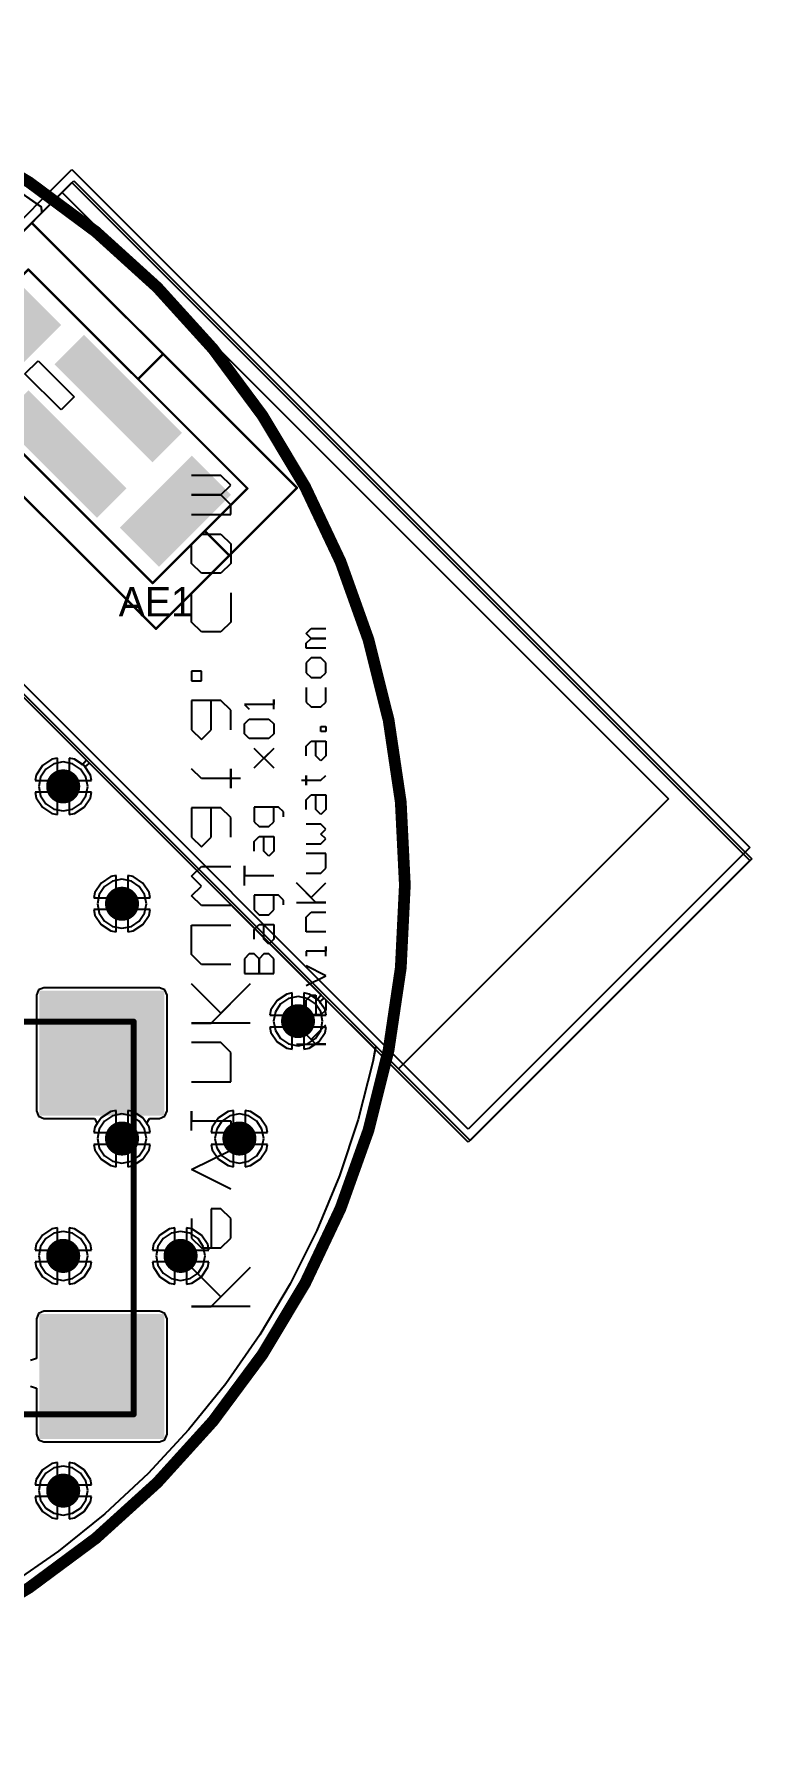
# Model space of a CAD drawing. Header units: millimetres. Extents: x 0.16 to 3.68, y 0.79 to 4.96.
# Drawn here: x 2.025 to 2.637, y 0.791 to 2.241 of the extents above; entities that cross this region are included whole.
import ezdxf

# ---------------------------------------------------------------- set-up
doc = ezdxf.new("R2010")
doc.units = ezdxf.units.MM
doc.header["$MEASUREMENT"] = 0
for name, color, linetype in [('BottomLayer', 5, 'Continuous'), ('BottomOverlay', 54, 'Continuous'), ('BottomPaste', 16, 'Continuous'), ('BottomSolder', 6, 'Continuous'), ('KeepOutLayer', 6, 'Continuous'), ('Mechanical1', 6, 'Continuous'), ('MidLayer1', 16, 'Continuous'), ('MidLayer2', 76, 'Continuous'), ('MultiLayer', 9, 'Continuous'), ('TopLayer', 1, 'Continuous'), ('TopOverlay', 2, 'Continuous'), ('TopPaste', 8, 'Continuous'), ('TopSolder', 216, 'Continuous'), ('ViaHoleLayer', 16, 'Continuous')]:
    doc.layers.add(name, color=color, linetype=linetype)

# ---------------------------------------------------------------- blocks, each defined once
blk = doc.blocks.new('XCVR_2450AT42B100E_1')
at = {"layer": 'Mechanical1', "const_width": 0.00197}
for points in [[(-0.1319, -0.0571), (-0.1319, 0.0571)], [(-0.1319, 0.0571), (0.1319, 0.0571)], [(0.1319, -0.0571), (0.1319, 0.0571)], [(-0.1319, -0.0571), (0.1319, -0.0571)]]:
    blk.add_lwpolyline(points, dxfattribs=at)
at = {"layer": 'Mechanical1', "const_width": 0.000984}
for points in [[(-0.1324, 0.0571, 1), (-0.1314, 0.0571, 1)], [(-0.1324, 0.0571, 1), (-0.1314, 0.0571, 1)], [(0.1314, 0.0571, 1), (0.1324, 0.0571, 1)], [(0.1314, 0.0571, 1), (0.1324, 0.0571, 1)], [(-0.1324, -0.0571, 1), (-0.1314, -0.0571, 1)], [(-0.1324, -0.0571, 1), (-0.1314, -0.0571, 1)], [(0.1314, -0.0571, 1), (0.1324, -0.0571, 1)], [(0.1314, -0.0571, 1), (0.1324, -0.0571, 1)]]:
    blk.add_lwpolyline(points, format="xyb", close=True, dxfattribs=at)
at = {"layer": 'TopLayer'}
for points in [[(-0.0551, 0.0197), (0.0551, 0.0197), (-0.0551, 0.0472), (0.0551, 0.0472)], [(-0.122, -0.0394), (-0.0827, -0.0394), (-0.122, 0.0394), (-0.0827, 0.0394)], [(0.0827, -0.0394), (0.122, -0.0394), (0.0827, 0.0394), (0.122, 0.0394)], [(-0.0551, -0.0472), (0.0551, -0.0472), (-0.0551, -0.0197), (0.0551, -0.0197)]]:
    blk.add_solid(points, dxfattribs=at)
at = {"layer": 'TopOverlay'}
for p, q in [((-0.0711, -0.0079), (-0.0711, 0.0079)), ((-0.0711, 0.0079), (-0.0276, 0.0079)), ((-0.0276, 0.0079), (-0.0276, -0.0079)), ((-0.0276, -0.0079), (-0.0711, -0.0079))]:
    blk.add_line(p, q, dxfattribs=at)
at = {"layer": 'TopPaste'}
for points in [[(-0.0551, 0.0197), (0.0551, 0.0197), (-0.0551, 0.0472), (0.0551, 0.0472)], [(-0.122, -0.0394), (-0.0827, -0.0394), (-0.122, 0.0394), (-0.0827, 0.0394)], [(0.0827, -0.0394), (0.122, -0.0394), (0.0827, 0.0394), (0.122, 0.0394)], [(-0.0551, -0.0472), (0.0551, -0.0472), (-0.0551, -0.0197), (0.0551, -0.0197)]]:
    blk.add_solid(points, dxfattribs=at)
at = {"layer": 'TopSolder'}
for points in [[(-0.0591, 0.0157), (0.0591, 0.0157), (-0.0591, 0.0512), (0.0591, 0.0512)], [(-0.126, -0.0434), (-0.0787, -0.0434), (-0.126, 0.0434), (-0.0787, 0.0434)], [(0.0787, -0.0434), (0.126, -0.0434), (0.0787, 0.0434), (0.126, 0.0434)], [(-0.0591, -0.0512), (0.0591, -0.0512), (-0.0591, -0.0157), (0.0591, -0.0157)]]:
    blk.add_solid(points, dxfattribs=at)
blk = doc.blocks.new('5________CUINC_B_5')
at = {"layer": 'BottomLayer'}
for points in [[(-0.187, 0.0886), (-0.0886, 0.0886), (-0.187, 0.187), (-0.0886, 0.187)], [(0.0886, 0.0886), (0.187, 0.0886), (0.0886, 0.187), (0.187, 0.187)], [(-0.187, -0.187), (-0.0886, -0.187), (-0.187, -0.0886), (-0.0886, -0.0886)], [(0.0886, -0.187), (0.187, -0.187), (0.0886, -0.0886), (0.187, -0.0886)]]:
    blk.add_solid(points, dxfattribs=at)
at = {"layer": 'BottomOverlay', "const_width": 0.005}
for points in [[(0.1696, 0.17), (-0.165, 0.17)], [(-0.165, 0.17), (-0.165, -0.1646)], [(0.17, 0.17), (0.17, -0.1646)], [(0.1696, -0.1646), (-0.165, -0.1646)]]:
    blk.add_lwpolyline(points, dxfattribs=at)
at = {"layer": 'BottomOverlay', "const_width": 0.0025}
for points in [[(-0.1663, 0.17, 1), (-0.1638, 0.17, 1)], [(-0.1663, 0.17, 1), (-0.1638, 0.17, 1)], [(0.1684, 0.17, 1), (0.1709, 0.17, 1)], [(0.1688, 0.17, 1), (0.1713, 0.17, 1)], [(-0.1663, -0.1646, 1), (-0.1638, -0.1646, 1)], [(-0.1663, -0.1646, 1), (-0.1638, -0.1646, 1)], [(0.1684, -0.1646, 1), (0.1709, -0.1646, 1)], [(0.1688, -0.1646, 1), (0.1713, -0.1646, 1)]]:
    blk.add_lwpolyline(points, format="xyb", close=True, dxfattribs=at)
at = {"layer": 'BottomPaste'}
for points in [[(-0.187, 0.0886), (-0.0886, 0.0886), (-0.187, 0.187), (-0.0886, 0.187)], [(0.0886, 0.0886), (0.187, 0.0886), (0.0886, 0.187), (0.187, 0.187)], [(-0.187, -0.187), (-0.0886, -0.187), (-0.187, -0.0886), (-0.0886, -0.0886)], [(0.0886, -0.187), (0.187, -0.187), (0.0886, -0.0886), (0.187, -0.0886)]]:
    blk.add_solid(points, dxfattribs=at)
at = {"layer": 'BottomSolder'}
for points in [[(-0.191, 0.0846), (-0.0846, 0.0846), (-0.191, 0.191), (-0.0846, 0.191)], [(0.0846, 0.0846), (0.191, 0.0846), (0.0846, 0.191), (0.191, 0.191)], [(-0.191, -0.191), (-0.0846, -0.191), (-0.191, -0.0846), (-0.0846, -0.0846)], [(0.0846, -0.191), (0.191, -0.191), (0.0846, -0.0846), (0.191, -0.0846)]]:
    blk.add_solid(points, dxfattribs=at)

msp = doc.modelspace()

# ---------------------------------------------------------------- linework, layer by layer
at = {"layer": 'BottomLayer'}
for p, q in [((1.8174, 1.8746), (2.0574, 2.1146)), ((2.0043, 2.1124), (2.0311, 2.0938)), ((2.0574, 2.1146), (2.635, 1.537)), ((2.0316, 2.0888), (1.932, 1.9892)), ((2.0311, 2.0938), (2.0316, 2.0888)), ((2.395, 1.297), (1.8174, 1.8746)), ((1.8723, 1.8197), (2.0697, 1.6223)), ((2.0269, 1.6096), (2.026, 1.605)), ((2.0323, 1.6177), (2.0269, 1.6096)), ((2.0404, 1.6231), (2.0323, 1.6177)), ((2.045, 1.624), (2.0404, 1.6231)), ((2.045, 1.605), (2.045, 1.624)), ((2.0596, 1.6231), (2.055, 1.624)), ((2.055, 1.624), (2.055, 1.605)), ((2.0649, 1.6195), (2.0596, 1.6231)), ((2.0665, 1.6185), (2.0649, 1.6195)), ((2.0697, 1.6223), (2.0665, 1.6185)), ((2.0685, 1.6165), (2.0723, 1.6197)), ((2.0695, 1.6149), (2.0685, 1.6165)), ((2.0731, 1.6096), (2.0695, 1.6149)), ((2.0723, 1.6197), (2.2697, 1.4223)), ((2.074, 1.605), (2.0731, 1.6096)), ((2.026, 1.605), (2.045, 1.605)), ((2.055, 1.605), (2.074, 1.605)), ((2.045, 1.595), (2.026, 1.595)), ((2.026, 1.595), (2.0269, 1.5904)), ((2.0269, 1.5904), (2.0323, 1.5823)), ((2.0323, 1.5823), (2.0404, 1.5769)), ((2.045, 1.576), (2.045, 1.595)), ((2.074, 1.595), (2.055, 1.595)), ((2.055, 1.595), (2.055, 1.576)), ((2.0596, 1.5769), (2.0677, 1.5823)), ((2.0677, 1.5823), (2.0731, 1.5904)), ((2.0731, 1.5904), (2.074, 1.595)), ((2.0404, 1.5769), (2.045, 1.576)), ((2.055, 1.576), (2.0596, 1.5769)), ((2.635, 1.537), (2.395, 1.297)), ((2.0904, 1.5231), (2.0823, 1.5177)), ((2.095, 1.524), (2.0904, 1.5231)), ((2.095, 1.505), (2.095, 1.524)), ((2.1096, 1.5231), (2.105, 1.524)), ((2.105, 1.524), (2.105, 1.505)), ((2.1177, 1.5177), (2.1096, 1.5231)), ((2.0769, 1.5096), (2.076, 1.505)), ((2.0823, 1.5177), (2.0769, 1.5096)), ((2.1231, 1.5096), (2.1177, 1.5177)), ((2.124, 1.505), (2.1231, 1.5096)), ((2.076, 1.505), (2.095, 1.505)), ((2.095, 1.495), (2.076, 1.495)), ((2.076, 1.495), (2.0769, 1.4904)), ((2.095, 1.476), (2.095, 1.495)), ((2.105, 1.505), (2.124, 1.505)), ((2.124, 1.495), (2.105, 1.495)), ((2.105, 1.495), (2.105, 1.476)), ((2.1231, 1.4904), (2.124, 1.495)), ((2.0769, 1.4904), (2.0823, 1.4823)), ((2.0823, 1.4823), (2.0904, 1.4769)), ((2.1096, 1.4769), (2.1177, 1.4823)), ((2.1177, 1.4823), (2.1231, 1.4904)), ((2.0904, 1.4769), (2.095, 1.476)), ((2.105, 1.476), (2.1096, 1.4769)), ((2.029, 1.4266), (2.0271, 1.422)), ((2.0271, 1.422), (2.0271, 1.3236)), ((2.0336, 1.4285), (2.029, 1.4266)), ((2.132, 1.4285), (2.0336, 1.4285)), ((2.1366, 1.4266), (2.132, 1.4285)), ((2.1385, 1.422), (2.1366, 1.4266)), ((2.1385, 1.3236), (2.1385, 1.422)), ((2.2404, 1.4231), (2.2323, 1.4177)), ((2.245, 1.424), (2.2404, 1.4231)), ((2.245, 1.405), (2.245, 1.424)), ((2.2596, 1.4231), (2.255, 1.424)), ((2.255, 1.424), (2.255, 1.405)), ((2.2649, 1.4195), (2.2596, 1.4231)), ((2.2697, 1.4223), (2.2665, 1.4185)), ((2.2269, 1.4096), (2.226, 1.405)), ((2.2323, 1.4177), (2.2269, 1.4096)), ((2.2665, 1.4185), (2.2649, 1.4195)), ((2.2685, 1.4165), (2.2723, 1.4197)), ((2.2695, 1.4149), (2.2685, 1.4165)), ((2.2731, 1.4096), (2.2695, 1.4149)), ((2.2723, 1.4197), (2.3157, 1.3763)), ((2.274, 1.405), (2.2731, 1.4096)), ((2.226, 1.405), (2.245, 1.405)), ((2.245, 1.395), (2.226, 1.395)), ((2.226, 1.395), (2.2269, 1.3904)), ((2.245, 1.376), (2.245, 1.395)), ((2.255, 1.405), (2.274, 1.405)), ((2.274, 1.395), (2.255, 1.395)), ((2.255, 1.395), (2.255, 1.376)), ((2.2731, 1.3904), (2.274, 1.395)), ((2.2269, 1.3904), (2.2323, 1.3823)), ((2.2323, 1.3823), (2.2404, 1.3769)), ((2.2596, 1.3769), (2.2677, 1.3823)), ((2.2677, 1.3823), (2.2731, 1.3904)), ((2.2404, 1.3769), (2.245, 1.376)), ((2.255, 1.376), (2.2596, 1.3769)), ((2.3137, 1.3653), (2.3012, 1.3163)), ((2.3157, 1.3763), (2.3137, 1.3653)), ((2.0271, 1.3236), (2.029, 1.319)), ((2.1366, 1.319), (2.1385, 1.3236)), ((2.1904, 1.3231), (2.1823, 1.3177)), ((2.195, 1.324), (2.1904, 1.3231)), ((2.195, 1.305), (2.195, 1.324)), ((2.2096, 1.3231), (2.205, 1.324)), ((2.205, 1.324), (2.205, 1.305)), ((2.2177, 1.3177), (2.2096, 1.3231)), ((2.029, 1.319), (2.0336, 1.3171)), ((2.0336, 1.3171), (2.0766, 1.3171)), ((2.0769, 1.3096), (2.076, 1.305)), ((2.0766, 1.3171), (2.079, 1.3127)), ((2.079, 1.3127), (2.0769, 1.3096)), ((2.121, 1.3127), (2.1234, 1.3171)), ((2.1231, 1.3096), (2.121, 1.3127)), ((2.124, 1.305), (2.1231, 1.3096)), ((2.1234, 1.3171), (2.132, 1.3171)), ((2.132, 1.3171), (2.1366, 1.319)), ((2.1769, 1.3096), (2.176, 1.305)), ((2.1823, 1.3177), (2.1769, 1.3096)), ((2.2231, 1.3096), (2.2177, 1.3177)), ((2.224, 1.305), (2.2231, 1.3096)), ((2.3012, 1.3163), (2.2853, 1.2682)), ((2.076, 1.305), (2.124, 1.305)), ((2.095, 1.295), (2.076, 1.295)), ((2.076, 1.295), (2.0769, 1.2904)), ((2.095, 1.276), (2.095, 1.295)), ((2.124, 1.295), (2.105, 1.295)), ((2.105, 1.295), (2.105, 1.276)), ((2.1231, 1.2904), (2.124, 1.295)), ((2.176, 1.305), (2.195, 1.305)), ((2.195, 1.295), (2.176, 1.295)), ((2.176, 1.295), (2.1769, 1.2904)), ((2.195, 1.276), (2.195, 1.295)), ((2.205, 1.305), (2.224, 1.305)), ((2.224, 1.295), (2.205, 1.295)), ((2.205, 1.295), (2.205, 1.276)), ((2.2231, 1.2904), (2.224, 1.295)), ((2.0769, 1.2904), (2.0823, 1.2823)), ((2.0823, 1.2823), (2.0904, 1.2769)), ((2.0904, 1.2769), (2.095, 1.276)), ((2.105, 1.276), (2.1096, 1.2769)), ((2.1096, 1.2769), (2.1177, 1.2823)), ((2.1177, 1.2823), (2.1231, 1.2904)), ((2.1769, 1.2904), (2.1823, 1.2823)), ((2.1823, 1.2823), (2.1904, 1.2769)), ((2.1904, 1.2769), (2.195, 1.276)), ((2.205, 1.276), (2.2096, 1.2769)), ((2.2096, 1.2769), (2.2177, 1.2823)), ((2.2177, 1.2823), (2.2231, 1.2904)), ((2.2853, 1.2682), (2.2659, 1.2215)), ((2.0404, 1.2231), (2.0323, 1.2177)), ((2.045, 1.224), (2.0404, 1.2231)), ((2.045, 1.205), (2.045, 1.224)), ((2.0596, 1.2231), (2.055, 1.224)), ((2.055, 1.224), (2.055, 1.205)), ((2.0677, 1.2177), (2.0596, 1.2231)), ((2.1404, 1.2231), (2.1323, 1.2177)), ((2.145, 1.224), (2.1404, 1.2231)), ((2.145, 1.205), (2.145, 1.224)), ((2.1596, 1.2231), (2.155, 1.224)), ((2.155, 1.224), (2.155, 1.205)), ((2.1677, 1.2177), (2.1596, 1.2231)), ((2.2659, 1.2215), (2.2432, 1.1762)), ((2.0269, 1.2096), (2.026, 1.205)), ((2.026, 1.205), (2.045, 1.205)), ((2.0323, 1.2177), (2.0269, 1.2096)), ((2.055, 1.205), (2.074, 1.205)), ((2.0731, 1.2096), (2.0677, 1.2177)), ((2.074, 1.205), (2.0731, 1.2096)), ((2.1269, 1.2096), (2.126, 1.205)), ((2.126, 1.205), (2.145, 1.205)), ((2.1323, 1.2177), (2.1269, 1.2096)), ((2.155, 1.205), (2.174, 1.205)), ((2.1731, 1.2096), (2.1677, 1.2177)), ((2.174, 1.205), (2.1731, 1.2096)), ((2.045, 1.195), (2.026, 1.195)), ((2.026, 1.195), (2.0269, 1.1904)), ((2.0269, 1.1904), (2.0323, 1.1823)), ((2.045, 1.176), (2.045, 1.195)), ((2.074, 1.195), (2.055, 1.195)), ((2.055, 1.195), (2.055, 1.176)), ((2.0677, 1.1823), (2.0731, 1.1904)), ((2.0731, 1.1904), (2.074, 1.195)), ((2.145, 1.195), (2.126, 1.195)), ((2.126, 1.195), (2.1269, 1.1904)), ((2.1269, 1.1904), (2.1323, 1.1823)), ((2.145, 1.176), (2.145, 1.195)), ((2.174, 1.195), (2.155, 1.195)), ((2.155, 1.195), (2.155, 1.176)), ((2.1677, 1.1823), (2.1731, 1.1904)), ((2.1731, 1.1904), (2.174, 1.195)), ((2.0323, 1.1823), (2.0404, 1.1769)), ((2.0404, 1.1769), (2.045, 1.176)), ((2.055, 1.176), (2.0596, 1.1769)), ((2.0596, 1.1769), (2.0677, 1.1823)), ((2.1323, 1.1823), (2.1404, 1.1769)), ((2.1404, 1.1769), (2.145, 1.176)), ((2.155, 1.176), (2.1596, 1.1769)), ((2.1596, 1.1769), (2.1677, 1.1823)), ((2.2432, 1.1762), (2.2174, 1.1327)), ((2.029, 1.151), (2.0271, 1.1464)), ((2.0271, 1.1464), (2.0271, 1.1126)), ((2.0336, 1.1529), (2.029, 1.151)), ((2.132, 1.1529), (2.0336, 1.1529)), ((2.1366, 1.151), (2.132, 1.1529)), ((2.1385, 1.1464), (2.1366, 1.151)), ((2.1385, 1.048), (2.1385, 1.1464)), ((2.2174, 1.1327), (2.1885, 1.0911)), ((2.0271, 1.1126), (2.0221, 1.111)), ((2.0221, 1.089), (2.0271, 1.0874)), ((2.1885, 1.0911), (2.1568, 1.0517)), ((2.0271, 1.0874), (2.0271, 1.048)), ((2.0271, 1.048), (2.029, 1.0434)), ((2.1568, 1.0517), (2.1223, 1.0147)), ((2.1366, 1.0434), (2.1385, 1.048)), ((2.029, 1.0434), (2.0336, 1.0415)), ((2.0336, 1.0415), (2.132, 1.0415)), ((2.132, 1.0415), (2.1366, 1.0434)), ((2.0323, 1.0177), (2.0269, 1.0096)), ((2.0404, 1.0231), (2.0323, 1.0177)), ((2.045, 1.024), (2.0404, 1.0231)), ((2.045, 1.005), (2.045, 1.024)), ((2.0596, 1.0231), (2.055, 1.024)), ((2.055, 1.024), (2.055, 1.005)), ((2.0677, 1.0177), (2.0596, 1.0231)), ((2.0731, 1.0096), (2.0677, 1.0177)), ((2.0269, 1.0096), (2.026, 1.005)), ((2.026, 1.005), (2.045, 1.005)), ((2.055, 1.005), (2.074, 1.005)), ((2.074, 1.005), (2.0731, 1.0096)), ((2.1223, 1.0147), (2.0853, 0.9802)), ((2.045, 0.995), (2.026, 0.995)), ((2.026, 0.995), (2.0269, 0.9904)), ((2.0269, 0.9904), (2.0323, 0.9823)), ((2.045, 0.976), (2.045, 0.995)), ((2.074, 0.995), (2.055, 0.995)), ((2.055, 0.995), (2.055, 0.976)), ((2.0677, 0.9823), (2.0731, 0.9904)), ((2.0731, 0.9904), (2.074, 0.995)), ((2.0323, 0.9823), (2.0404, 0.9769)), ((2.0404, 0.9769), (2.045, 0.976)), ((2.0853, 0.9802), (2.0459, 0.9485)), ((2.055, 0.976), (2.0596, 0.9769)), ((2.0596, 0.9769), (2.0677, 0.9823)), ((2.0459, 0.9485), (2.0043, 0.9196))]:
    msp.add_line(p, q, dxfattribs=at)
at = {"layer": 'BottomLayer', "const_width": 0.0145}
for points in [[(2.0427, 1.6, 1), (2.0572, 1.6, 1)], [(2.0928, 1.5, 1), (2.1073, 1.5, 1)], [(2.2428, 1.4, 1), (2.2572, 1.4, 1)], [(2.0928, 1.3, 1), (2.1073, 1.3, 1)], [(2.1928, 1.3, 1), (2.2073, 1.3, 1)], [(2.0427, 1.2, 1), (2.0572, 1.2, 1)], [(2.1427, 1.2, 1), (2.1572, 1.2, 1)], [(2.0427, 1, 1), (2.0572, 1, 1)]]:
    msp.add_lwpolyline(points, format="xyb", close=True, dxfattribs=at)
at = {"layer": 'BottomOverlay'}
for p, q in [((2.1843, 1.8649), (2.1593, 1.8649)), ((2.1927, 1.8566), (2.1843, 1.8649)), ((2.1843, 1.8483), (2.1927, 1.8566)), ((2.1843, 1.8483), (2.1593, 1.8483)), ((2.1593, 1.8483), (2.1843, 1.8483)), ((2.1927, 1.8399), (2.1843, 1.8483)), ((2.1593, 1.8316), (2.1927, 1.8316)), ((2.1927, 1.8316), (2.1927, 1.8399)), ((2.1593, 1.8066), (2.1677, 1.8149)), ((2.1677, 1.8149), (2.1843, 1.8149)), ((2.1843, 1.8149), (2.1927, 1.8066)), ((2.1593, 1.79), (2.1593, 1.8066)), ((2.1927, 1.8066), (2.1927, 1.79)), ((2.1677, 1.7816), (2.1593, 1.79)), ((2.1927, 1.79), (2.1843, 1.7816)), ((2.1843, 1.7816), (2.1677, 1.7816)), ((2.1593, 1.74), (2.1593, 1.765)), ((2.1927, 1.765), (2.1927, 1.74)), ((2.1677, 1.7316), (2.1593, 1.74)), ((2.1843, 1.7316), (2.1677, 1.7316)), ((2.1927, 1.74), (2.1843, 1.7316)), ((2.1677, 1.6983), (2.1593, 1.6983)), ((2.1593, 1.6983), (2.1593, 1.69)), ((2.1677, 1.69), (2.1677, 1.6983)), ((2.1593, 1.69), (2.1677, 1.69)), ((2.1843, 1.6733), (2.1593, 1.6733)), ((2.1593, 1.6733), (2.1593, 1.6483)), ((2.176, 1.6483), (2.176, 1.6733)), ((2.1927, 1.665), (2.1843, 1.6733)), ((2.1927, 1.6483), (2.1927, 1.665)), ((2.1593, 1.6483), (2.1677, 1.64)), ((2.1677, 1.64), (2.176, 1.6483)), ((2.1677, 1.6067), (2.1593, 1.615)), ((2.1927, 1.5984), (2.1927, 1.615)), ((2.1927, 1.615), (2.1927, 1.6067)), ((2.1927, 1.6067), (2.1677, 1.6067)), ((2.201, 1.6067), (2.1927, 1.6067)), ((2.1927, 1.6067), (2.1927, 1.5984)), ((2.1843, 1.5817), (2.1593, 1.5817)), ((2.1593, 1.5817), (2.1593, 1.5567)), ((2.176, 1.5567), (2.176, 1.5817)), ((2.1927, 1.5734), (2.1843, 1.5817)), ((2.1927, 1.5567), (2.1927, 1.5734)), ((2.1593, 1.5567), (2.1677, 1.5484)), ((2.1677, 1.5484), (2.176, 1.5567)), ((2.1593, 1.5234), (2.1677, 1.5317)), ((2.1677, 1.515), (2.1593, 1.5234)), ((2.1677, 1.5317), (2.1927, 1.5317)), ((2.1593, 1.5067), (2.1677, 1.515)), ((2.1677, 1.4984), (2.1593, 1.5067)), ((2.1927, 1.4984), (2.1677, 1.4984)), ((2.1593, 1.4567), (2.1593, 1.4817)), ((2.1593, 1.4817), (2.1927, 1.4817)), ((2.1677, 1.4484), (2.1593, 1.4567)), ((2.1927, 1.4484), (2.1677, 1.4484)), ((2.1843, 1.4067), (2.1593, 1.4317)), ((2.176, 1.3984), (2.2093, 1.4317)), ((2.2093, 1.4317), (2.1843, 1.4067)), ((2.2093, 1.3984), (2.1593, 1.3984)), ((2.1593, 1.3984), (2.176, 1.3984)), ((2.1843, 1.3818), (2.1593, 1.3818)), ((2.1927, 1.3734), (2.1843, 1.3818)), ((2.1927, 1.3484), (2.1927, 1.3734)), ((2.1593, 1.3484), (2.1927, 1.3484)), ((2.1593, 1.3068), (2.1593, 1.3234)), ((2.1593, 1.3234), (2.1593, 1.3151)), ((2.1593, 1.3151), (2.1927, 1.3151)), ((2.1927, 1.3151), (2.1927, 1.3068)), ((2.1593, 1.2735), (2.1927, 1.2901)), ((2.1927, 1.2568), (2.1593, 1.2735)), ((2.1843, 1.2401), (2.176, 1.2401)), ((2.176, 1.2401), (2.176, 1.2068)), ((2.1927, 1.2318), (2.1843, 1.2401)), ((2.1593, 1.2318), (2.1593, 1.2151)), ((2.1927, 1.2151), (2.1927, 1.2318)), ((2.1593, 1.2151), (2.1677, 1.2068)), ((2.1677, 1.2068), (2.1843, 1.2068)), ((2.1843, 1.2068), (2.1927, 1.2151)), ((2.1843, 1.1652), (2.1593, 1.1901)), ((2.176, 1.1568), (2.2093, 1.1901)), ((2.2093, 1.1901), (2.1843, 1.1652)), ((2.2093, 1.1568), (2.1593, 1.1568)), ((2.1593, 1.1568), (2.176, 1.1568))]:
    msp.add_line(p, q, dxfattribs=at)
at = {"layer": 'KeepOutLayer'}
for points, const_width in [([(2.341, 1.516, 1), (0.901, 1.516, 1)], 0.01), ([(2.3385, 1.516, 1), (2.3435, 1.516, 1)], 0.005)]:
    msp.add_lwpolyline(points, format="xyb", close=True, dxfattribs=dict(at, const_width=const_width))
at = {"layer": 'Mechanical1', "const_width": 0.002}
for points in [[(2.0232, 2.0801), (2.135, 1.9684)], [(2.1142, 1.9476), (2.135, 1.9684)], [(2.135, 1.9684), (2.2491, 1.8543)], [(2.0014, 1.8617), (2.129, 1.7342)], [(2.1915, 1.7967), (2.2491, 1.8543)], [(2.1706, 1.8177), (2.1915, 1.7967)], [(2.129, 1.7342), (2.1915, 1.7967)]]:
    msp.add_lwpolyline(points, dxfattribs=at)
at = {"layer": 'Mechanical1', "const_width": 0.001}
for points in [[(2.1345, 1.9684, 1), (2.1355, 1.9684, 1)], [(2.1345, 1.9684, 1), (2.1355, 1.9684, 1)], [(2.1345, 1.9684, 1), (2.1355, 1.9684, 1)], [(2.1137, 1.9476, 1), (2.1147, 1.9476, 1)], [(2.2486, 1.8543, 1), (2.2496, 1.8543, 1)], [(2.2486, 1.8543, 1), (2.2496, 1.8543, 1)], [(2.1701, 1.8177, 1), (2.1711, 1.8177, 1)], [(2.191, 1.7967, 1), (2.192, 1.7967, 1)], [(2.191, 1.7967, 1), (2.192, 1.7967, 1)], [(2.191, 1.7967, 1), (2.192, 1.7967, 1)], [(2.1285, 1.7342, 1), (2.1295, 1.7342, 1)], [(2.1285, 1.7342, 1), (2.1295, 1.7342, 1)]]:
    msp.add_lwpolyline(points, format="xyb", close=True, dxfattribs=at)
at = {"layer": 'MidLayer1'}
for p, q in [((1.8191, 1.8759), (2.0491, 2.1059)), ((2.0043, 2.1124), (2.0313, 2.0936)), ((2.0491, 2.1059), (2.5657, 1.5893)), ((2.0318, 2.0886), (1.9321, 1.9889)), ((2.0313, 2.0936), (2.0318, 2.0886)), ((2.3357, 1.3593), (1.8191, 1.8759)), ((1.8191, 1.8759), (2.3162, 1.3788)), ((2.0269, 1.6096), (2.026, 1.605)), ((2.0323, 1.6177), (2.0269, 1.6096)), ((2.0404, 1.6231), (2.0323, 1.6177)), ((2.045, 1.624), (2.0404, 1.6231)), ((2.045, 1.605), (2.045, 1.624)), ((2.0596, 1.6231), (2.055, 1.624)), ((2.055, 1.624), (2.055, 1.605)), ((2.0677, 1.6177), (2.0596, 1.6231)), ((2.0731, 1.6096), (2.0677, 1.6177)), ((2.074, 1.605), (2.0731, 1.6096)), ((2.026, 1.605), (2.045, 1.605)), ((2.055, 1.605), (2.074, 1.605)), ((2.045, 1.595), (2.026, 1.595)), ((2.026, 1.595), (2.0269, 1.5904)), ((2.0269, 1.5904), (2.0323, 1.5823)), ((2.0323, 1.5823), (2.0404, 1.5769)), ((2.045, 1.576), (2.045, 1.595)), ((2.074, 1.595), (2.055, 1.595)), ((2.055, 1.595), (2.055, 1.576)), ((2.0596, 1.5769), (2.0677, 1.5823)), ((2.0677, 1.5823), (2.0731, 1.5904)), ((2.0731, 1.5904), (2.074, 1.595)), ((2.5657, 1.5893), (2.3357, 1.3593)), ((2.0404, 1.5769), (2.045, 1.576)), ((2.055, 1.576), (2.0596, 1.5769)), ((2.0904, 1.5231), (2.0823, 1.5177)), ((2.095, 1.524), (2.0904, 1.5231)), ((2.095, 1.505), (2.095, 1.524)), ((2.1096, 1.5231), (2.105, 1.524)), ((2.105, 1.524), (2.105, 1.505)), ((2.1177, 1.5177), (2.1096, 1.5231)), ((2.0769, 1.5096), (2.076, 1.505)), ((2.0823, 1.5177), (2.0769, 1.5096)), ((2.1231, 1.5096), (2.1177, 1.5177)), ((2.124, 1.505), (2.1231, 1.5096)), ((2.076, 1.505), (2.095, 1.505)), ((2.095, 1.495), (2.076, 1.495)), ((2.076, 1.495), (2.0769, 1.4904)), ((2.095, 1.476), (2.095, 1.495)), ((2.105, 1.505), (2.124, 1.505)), ((2.124, 1.495), (2.105, 1.495)), ((2.105, 1.495), (2.105, 1.476)), ((2.1231, 1.4904), (2.124, 1.495)), ((2.0769, 1.4904), (2.0823, 1.4823)), ((2.0823, 1.4823), (2.0904, 1.4769)), ((2.1096, 1.4769), (2.1177, 1.4823)), ((2.1177, 1.4823), (2.1231, 1.4904)), ((2.0904, 1.4769), (2.095, 1.476)), ((2.105, 1.476), (2.1096, 1.4769)), ((2.2404, 1.4231), (2.2323, 1.4177)), ((2.245, 1.424), (2.2404, 1.4231)), ((2.245, 1.405), (2.245, 1.424)), ((2.2596, 1.4231), (2.255, 1.424)), ((2.255, 1.424), (2.255, 1.405)), ((2.2677, 1.4177), (2.2596, 1.4231)), ((2.2269, 1.4096), (2.226, 1.405)), ((2.2323, 1.4177), (2.2269, 1.4096)), ((2.2731, 1.4096), (2.2677, 1.4177)), ((2.274, 1.405), (2.2731, 1.4096)), ((2.226, 1.405), (2.245, 1.405)), ((2.245, 1.395), (2.226, 1.395)), ((2.226, 1.395), (2.2269, 1.3904)), ((2.245, 1.376), (2.245, 1.395)), ((2.255, 1.405), (2.274, 1.405)), ((2.274, 1.395), (2.255, 1.395)), ((2.255, 1.395), (2.255, 1.376)), ((2.2731, 1.3904), (2.274, 1.395)), ((2.2269, 1.3904), (2.2323, 1.3823)), ((2.2323, 1.3823), (2.2404, 1.3769)), ((2.2596, 1.3769), (2.2677, 1.3823)), ((2.2677, 1.3823), (2.2731, 1.3904)), ((2.3162, 1.3788), (2.3137, 1.3653)), ((2.2404, 1.3769), (2.245, 1.376)), ((2.255, 1.376), (2.2596, 1.3769)), ((2.3137, 1.3653), (2.3012, 1.3163)), ((2.0904, 1.3231), (2.0823, 1.3177)), ((2.095, 1.324), (2.0904, 1.3231)), ((2.095, 1.305), (2.095, 1.324)), ((2.1096, 1.3231), (2.105, 1.324)), ((2.105, 1.324), (2.105, 1.305)), ((2.1177, 1.3177), (2.1096, 1.3231)), ((2.1904, 1.3231), (2.1823, 1.3177)), ((2.195, 1.324), (2.1904, 1.3231)), ((2.195, 1.305), (2.195, 1.324)), ((2.2096, 1.3231), (2.205, 1.324)), ((2.205, 1.324), (2.205, 1.305)), ((2.2177, 1.3177), (2.2096, 1.3231)), ((2.0769, 1.3096), (2.076, 1.305)), ((2.0823, 1.3177), (2.0769, 1.3096)), ((2.1231, 1.3096), (2.1177, 1.3177)), ((2.124, 1.305), (2.1231, 1.3096)), ((2.1769, 1.3096), (2.176, 1.305)), ((2.1823, 1.3177), (2.1769, 1.3096)), ((2.2231, 1.3096), (2.2177, 1.3177)), ((2.224, 1.305), (2.2231, 1.3096)), ((2.3012, 1.3163), (2.2853, 1.2682)), ((2.076, 1.305), (2.095, 1.305)), ((2.095, 1.295), (2.076, 1.295)), ((2.076, 1.295), (2.0769, 1.2904)), ((2.095, 1.276), (2.095, 1.295)), ((2.105, 1.305), (2.124, 1.305)), ((2.124, 1.295), (2.105, 1.295)), ((2.105, 1.295), (2.105, 1.276)), ((2.1231, 1.2904), (2.124, 1.295)), ((2.176, 1.305), (2.195, 1.305)), ((2.195, 1.295), (2.176, 1.295)), ((2.176, 1.295), (2.1769, 1.2904)), ((2.195, 1.276), (2.195, 1.295)), ((2.205, 1.305), (2.224, 1.305)), ((2.224, 1.295), (2.205, 1.295)), ((2.205, 1.295), (2.205, 1.276)), ((2.2231, 1.2904), (2.224, 1.295)), ((2.0769, 1.2904), (2.0823, 1.2823)), ((2.0823, 1.2823), (2.0904, 1.2769)), ((2.0904, 1.2769), (2.095, 1.276)), ((2.105, 1.276), (2.1096, 1.2769)), ((2.1096, 1.2769), (2.1177, 1.2823)), ((2.1177, 1.2823), (2.1231, 1.2904)), ((2.1769, 1.2904), (2.1823, 1.2823)), ((2.1823, 1.2823), (2.1904, 1.2769)), ((2.1904, 1.2769), (2.195, 1.276)), ((2.205, 1.276), (2.2096, 1.2769)), ((2.2096, 1.2769), (2.2177, 1.2823)), ((2.2177, 1.2823), (2.2231, 1.2904)), ((2.2853, 1.2682), (2.2659, 1.2215)), ((2.0404, 1.2231), (2.0323, 1.2177)), ((2.045, 1.224), (2.0404, 1.2231)), ((2.045, 1.205), (2.045, 1.224)), ((2.0596, 1.2231), (2.055, 1.224)), ((2.055, 1.224), (2.055, 1.205)), ((2.0677, 1.2177), (2.0596, 1.2231)), ((2.1404, 1.2231), (2.1323, 1.2177)), ((2.145, 1.224), (2.1404, 1.2231)), ((2.145, 1.205), (2.145, 1.224)), ((2.1596, 1.2231), (2.155, 1.224)), ((2.155, 1.224), (2.155, 1.205)), ((2.1677, 1.2177), (2.1596, 1.2231)), ((2.2659, 1.2215), (2.2432, 1.1762)), ((2.0269, 1.2096), (2.026, 1.205)), ((2.026, 1.205), (2.045, 1.205)), ((2.0323, 1.2177), (2.0269, 1.2096)), ((2.055, 1.205), (2.074, 1.205)), ((2.0731, 1.2096), (2.0677, 1.2177)), ((2.074, 1.205), (2.0731, 1.2096)), ((2.1269, 1.2096), (2.126, 1.205)), ((2.126, 1.205), (2.145, 1.205)), ((2.1323, 1.2177), (2.1269, 1.2096)), ((2.155, 1.205), (2.174, 1.205)), ((2.1731, 1.2096), (2.1677, 1.2177)), ((2.174, 1.205), (2.1731, 1.2096)), ((2.045, 1.195), (2.026, 1.195)), ((2.026, 1.195), (2.0269, 1.1904)), ((2.0269, 1.1904), (2.0323, 1.1823)), ((2.045, 1.176), (2.045, 1.195)), ((2.074, 1.195), (2.055, 1.195)), ((2.055, 1.195), (2.055, 1.176)), ((2.0677, 1.1823), (2.0731, 1.1904)), ((2.0731, 1.1904), (2.074, 1.195)), ((2.145, 1.195), (2.126, 1.195)), ((2.126, 1.195), (2.1269, 1.1904)), ((2.1269, 1.1904), (2.1323, 1.1823)), ((2.145, 1.176), (2.145, 1.195)), ((2.174, 1.195), (2.155, 1.195)), ((2.155, 1.195), (2.155, 1.176)), ((2.1677, 1.1823), (2.1731, 1.1904)), ((2.1731, 1.1904), (2.174, 1.195)), ((2.0323, 1.1823), (2.0404, 1.1769)), ((2.0404, 1.1769), (2.045, 1.176)), ((2.055, 1.176), (2.0596, 1.1769)), ((2.0596, 1.1769), (2.0677, 1.1823)), ((2.1323, 1.1823), (2.1404, 1.1769)), ((2.1404, 1.1769), (2.145, 1.176)), ((2.155, 1.176), (2.1596, 1.1769)), ((2.1596, 1.1769), (2.1677, 1.1823)), ((2.2432, 1.1762), (2.2174, 1.1327)), ((2.2174, 1.1327), (2.1885, 1.0911)), ((2.1885, 1.0911), (2.1568, 1.0517)), ((2.1568, 1.0517), (2.1223, 1.0147)), ((2.0323, 1.0177), (2.0269, 1.0096)), ((2.0404, 1.0231), (2.0323, 1.0177)), ((2.045, 1.024), (2.0404, 1.0231)), ((2.045, 1.005), (2.045, 1.024)), ((2.0596, 1.0231), (2.055, 1.024)), ((2.055, 1.024), (2.055, 1.005)), ((2.0677, 1.0177), (2.0596, 1.0231)), ((2.0731, 1.0096), (2.0677, 1.0177)), ((2.0269, 1.0096), (2.026, 1.005)), ((2.026, 1.005), (2.045, 1.005)), ((2.055, 1.005), (2.074, 1.005)), ((2.074, 1.005), (2.0731, 1.0096)), ((2.1223, 1.0147), (2.0853, 0.9802)), ((2.045, 0.995), (2.026, 0.995)), ((2.026, 0.995), (2.0269, 0.9904)), ((2.0269, 0.9904), (2.0323, 0.9823)), ((2.045, 0.976), (2.045, 0.995)), ((2.074, 0.995), (2.055, 0.995)), ((2.055, 0.995), (2.055, 0.976)), ((2.0677, 0.9823), (2.0731, 0.9904)), ((2.0731, 0.9904), (2.074, 0.995)), ((2.0323, 0.9823), (2.0404, 0.9769)), ((2.0404, 0.9769), (2.045, 0.976)), ((2.0853, 0.9802), (2.0459, 0.9485)), ((2.055, 0.976), (2.0596, 0.9769)), ((2.0596, 0.9769), (2.0677, 0.9823)), ((2.0459, 0.9485), (2.0043, 0.9196))]:
    msp.add_line(p, q, dxfattribs=at)
at = {"layer": 'MidLayer1', "const_width": 0.0145}
for points in [[(2.0427, 1.6, 1), (2.0572, 1.6, 1)], [(2.0928, 1.5, 1), (2.1073, 1.5, 1)], [(2.2428, 1.4, 1), (2.2572, 1.4, 1)], [(2.0928, 1.3, 1), (2.1073, 1.3, 1)], [(2.1928, 1.3, 1), (2.2073, 1.3, 1)], [(2.0427, 1.2, 1), (2.0572, 1.2, 1)], [(2.1427, 1.2, 1), (2.1572, 1.2, 1)], [(2.0427, 1, 1), (2.0572, 1, 1)]]:
    msp.add_lwpolyline(points, format="xyb", close=True, dxfattribs=at)
at = {"layer": 'MidLayer2'}
for p, q in [((1.8191, 1.8759), (2.0591, 2.1159)), ((2.0043, 2.1124), (2.0313, 2.0936)), ((2.0591, 2.1159), (2.6367, 1.5383)), ((2.0318, 2.0886), (1.9321, 1.9889)), ((2.0313, 2.0936), (2.0318, 2.0886)), ((2.3967, 1.2983), (1.8191, 1.8759)), ((1.8191, 1.8759), (2.3162, 1.3788)), ((2.0352, 1.6148), (2.0307, 1.608)), ((2.042, 1.6193), (2.0352, 1.6148)), ((2.05, 1.6209), (2.042, 1.6193)), ((2.058, 1.6193), (2.05, 1.6209)), ((2.0648, 1.6148), (2.058, 1.6193)), ((2.0693, 1.608), (2.0648, 1.6148)), ((2.0307, 1.608), (2.0291, 1.6)), ((2.0291, 1.6), (2.0307, 1.592)), ((2.0709, 1.6), (2.0693, 1.608)), ((2.0693, 1.592), (2.0709, 1.6)), ((2.0307, 1.592), (2.0352, 1.5852)), ((2.0352, 1.5852), (2.042, 1.5807)), ((2.042, 1.5807), (2.05, 1.5791)), ((2.05, 1.5791), (2.058, 1.5807)), ((2.058, 1.5807), (2.0648, 1.5852)), ((2.0648, 1.5852), (2.0693, 1.592)), ((2.6367, 1.5383), (2.3967, 1.2983)), ((2.0852, 1.5148), (2.0807, 1.508)), ((2.092, 1.5193), (2.0852, 1.5148)), ((2.1, 1.5209), (2.092, 1.5193)), ((2.108, 1.5193), (2.1, 1.5209)), ((2.1148, 1.5148), (2.108, 1.5193)), ((2.1193, 1.508), (2.1148, 1.5148)), ((2.0807, 1.508), (2.0791, 1.5)), ((2.0791, 1.5), (2.0807, 1.492)), ((2.1209, 1.5), (2.1193, 1.508)), ((2.1193, 1.492), (2.1209, 1.5)), ((2.0807, 1.492), (2.0852, 1.4852)), ((2.0852, 1.4852), (2.092, 1.4807)), ((2.092, 1.4807), (2.1, 1.4791)), ((2.1, 1.4791), (2.108, 1.4807)), ((2.108, 1.4807), (2.1148, 1.4852)), ((2.1148, 1.4852), (2.1193, 1.492)), ((2.2307, 1.408), (2.2291, 1.4)), ((2.2352, 1.4148), (2.2307, 1.408)), ((2.242, 1.4193), (2.2352, 1.4148)), ((2.25, 1.4209), (2.242, 1.4193)), ((2.258, 1.4193), (2.25, 1.4209)), ((2.2648, 1.4148), (2.258, 1.4193)), ((2.2693, 1.408), (2.2648, 1.4148)), ((2.2709, 1.4), (2.2693, 1.408)), ((2.2291, 1.4), (2.2307, 1.392)), ((2.2307, 1.392), (2.2352, 1.3852)), ((2.2648, 1.3852), (2.2693, 1.392)), ((2.2693, 1.392), (2.2709, 1.4)), ((2.2352, 1.3852), (2.242, 1.3807)), ((2.242, 1.3807), (2.25, 1.3791)), ((2.25, 1.3791), (2.258, 1.3807)), ((2.258, 1.3807), (2.2648, 1.3852)), ((2.3162, 1.3788), (2.3137, 1.3653)), ((2.3137, 1.3653), (2.3012, 1.3163)), ((2.1, 1.3209), (2.092, 1.3193)), ((2.108, 1.3193), (2.1, 1.3209)), ((2.2, 1.3209), (2.192, 1.3193)), ((2.208, 1.3193), (2.2, 1.3209)), ((2.0807, 1.308), (2.0791, 1.3)), ((2.0852, 1.3148), (2.0807, 1.308)), ((2.092, 1.3193), (2.0852, 1.3148)), ((2.1148, 1.3148), (2.108, 1.3193)), ((2.1193, 1.308), (2.1148, 1.3148)), ((2.1209, 1.3), (2.1193, 1.308)), ((2.1807, 1.308), (2.1791, 1.3)), ((2.1852, 1.3148), (2.1807, 1.308)), ((2.192, 1.3193), (2.1852, 1.3148)), ((2.2148, 1.3148), (2.208, 1.3193)), ((2.2193, 1.308), (2.2148, 1.3148)), ((2.2209, 1.3), (2.2193, 1.308)), ((2.3012, 1.3163), (2.2853, 1.2682)), ((2.0791, 1.3), (2.0807, 1.292)), ((2.0807, 1.292), (2.0852, 1.2852)), ((2.1148, 1.2852), (2.1193, 1.292)), ((2.1193, 1.292), (2.1209, 1.3)), ((2.1791, 1.3), (2.1807, 1.292)), ((2.1807, 1.292), (2.1852, 1.2852)), ((2.2148, 1.2852), (2.2193, 1.292)), ((2.2193, 1.292), (2.2209, 1.3)), ((2.0852, 1.2852), (2.092, 1.2807)), ((2.092, 1.2807), (2.1, 1.2791)), ((2.1, 1.2791), (2.108, 1.2807)), ((2.108, 1.2807), (2.1148, 1.2852)), ((2.1852, 1.2852), (2.192, 1.2807)), ((2.192, 1.2807), (2.2, 1.2791)), ((2.2, 1.2791), (2.208, 1.2807)), ((2.208, 1.2807), (2.2148, 1.2852)), ((2.2853, 1.2682), (2.2659, 1.2215)), ((2.042, 1.2193), (2.0352, 1.2148)), ((2.05, 1.2209), (2.042, 1.2193)), ((2.058, 1.2193), (2.05, 1.2209)), ((2.0648, 1.2148), (2.058, 1.2193)), ((2.142, 1.2193), (2.1352, 1.2148)), ((2.15, 1.2209), (2.142, 1.2193)), ((2.158, 1.2193), (2.15, 1.2209)), ((2.1648, 1.2148), (2.158, 1.2193)), ((2.2659, 1.2215), (2.2432, 1.1762)), ((2.0307, 1.208), (2.0291, 1.2)), ((2.0352, 1.2148), (2.0307, 1.208)), ((2.0693, 1.208), (2.0648, 1.2148)), ((2.0709, 1.2), (2.0693, 1.208)), ((2.1307, 1.208), (2.1291, 1.2)), ((2.1352, 1.2148), (2.1307, 1.208)), ((2.1693, 1.208), (2.1648, 1.2148)), ((2.1709, 1.2), (2.1693, 1.208)), ((2.0291, 1.2), (2.0307, 1.192)), ((2.0307, 1.192), (2.0352, 1.1852)), ((2.0648, 1.1852), (2.0693, 1.192)), ((2.0693, 1.192), (2.0709, 1.2)), ((2.1291, 1.2), (2.1307, 1.192)), ((2.1307, 1.192), (2.1352, 1.1852)), ((2.1648, 1.1852), (2.1693, 1.192)), ((2.1693, 1.192), (2.1709, 1.2)), ((2.0352, 1.1852), (2.042, 1.1807)), ((2.042, 1.1807), (2.05, 1.1791)), ((2.05, 1.1791), (2.058, 1.1807)), ((2.058, 1.1807), (2.0648, 1.1852)), ((2.1352, 1.1852), (2.142, 1.1807)), ((2.142, 1.1807), (2.15, 1.1791)), ((2.15, 1.1791), (2.158, 1.1807)), ((2.158, 1.1807), (2.1648, 1.1852)), ((2.2432, 1.1762), (2.2174, 1.1327)), ((2.2174, 1.1327), (2.1885, 1.0911)), ((2.1885, 1.0911), (2.1568, 1.0517)), ((2.1568, 1.0517), (2.1223, 1.0147)), ((2.042, 1.0193), (2.0352, 1.0148)), ((2.05, 1.0209), (2.042, 1.0193)), ((2.058, 1.0193), (2.05, 1.0209)), ((2.0648, 1.0148), (2.058, 1.0193)), ((2.0307, 1.008), (2.0291, 1)), ((2.0352, 1.0148), (2.0307, 1.008)), ((2.0693, 1.008), (2.0648, 1.0148)), ((2.0709, 1), (2.0693, 1.008)), ((2.1223, 1.0147), (2.0853, 0.9802)), ((2.0291, 1), (2.0307, 0.992)), ((2.0307, 0.992), (2.0352, 0.9852)), ((2.0648, 0.9852), (2.0693, 0.992)), ((2.0693, 0.992), (2.0709, 1)), ((2.0352, 0.9852), (2.042, 0.9807)), ((2.042, 0.9807), (2.05, 0.9791)), ((2.0853, 0.9802), (2.0459, 0.9485)), ((2.05, 0.9791), (2.058, 0.9807)), ((2.058, 0.9807), (2.0648, 0.9852)), ((2.0459, 0.9485), (2.0043, 0.9196))]:
    msp.add_line(p, q, dxfattribs=at)
at = {"layer": 'MidLayer2', "const_width": 0.0145}
for points in [[(2.0427, 1.6, 1), (2.0572, 1.6, 1)], [(2.0928, 1.5, 1), (2.1073, 1.5, 1)], [(2.2428, 1.4, 1), (2.2572, 1.4, 1)], [(2.0928, 1.3, 1), (2.1073, 1.3, 1)], [(2.1928, 1.3, 1), (2.2073, 1.3, 1)], [(2.0427, 1.2, 1), (2.0572, 1.2, 1)], [(2.1427, 1.2, 1), (2.1572, 1.2, 1)], [(2.0427, 1, 1), (2.0572, 1, 1)]]:
    msp.add_lwpolyline(points, format="xyb", close=True, dxfattribs=at)
at = {"layer": 'MultiLayer', "const_width": 0.0145}
for points in [[(2.0427, 1.6, 1), (2.0572, 1.6, 1)], [(2.0928, 1.5, 1), (2.1073, 1.5, 1)], [(2.2428, 1.4, 1), (2.2572, 1.4, 1)], [(2.0928, 1.3, 1), (2.1073, 1.3, 1)], [(2.1928, 1.3, 1), (2.2073, 1.3, 1)], [(2.0427, 1.2, 1), (2.0572, 1.2, 1)], [(2.1427, 1.2, 1), (2.1572, 1.2, 1)], [(2.0427, 1, 1), (2.0572, 1, 1)]]:
    msp.add_lwpolyline(points, format="xyb", close=True, dxfattribs=at)
at = {"layer": 'TopLayer'}
for p, q in [((1.8174, 1.8856), (2.0574, 2.1256)), ((2.0574, 2.1256), (2.635, 1.548)), ((2.395, 1.308), (1.8174, 1.8856)), ((2.635, 1.548), (2.395, 1.308))]:
    msp.add_line(p, q, dxfattribs=at)
at = {"layer": 'TopOverlay'}
for p, q in [((2.257, 1.7302), (2.2612, 1.7344)), ((2.2612, 1.726), (2.257, 1.7302)), ((2.257, 1.7219), (2.2612, 1.726)), ((2.2612, 1.7344), (2.2737, 1.7344)), ((2.2612, 1.726), (2.2737, 1.726)), ((2.2737, 1.726), (2.2612, 1.726)), ((2.257, 1.7177), (2.257, 1.7219)), ((2.2737, 1.7177), (2.257, 1.7177)), ((2.2612, 1.7094), (2.257, 1.7052)), ((2.257, 1.7052), (2.257, 1.6969)), ((2.257, 1.6969), (2.2612, 1.6927)), ((2.2695, 1.7094), (2.2612, 1.7094)), ((2.2737, 1.7052), (2.2695, 1.7094)), ((2.2695, 1.6927), (2.2737, 1.6969)), ((2.2737, 1.6969), (2.2737, 1.7052)), ((2.257, 1.6844), (2.257, 1.6719)), ((2.2612, 1.6927), (2.2695, 1.6927)), ((2.2737, 1.6719), (2.2737, 1.6844)), ((2.2294, 1.6698), (2.2044, 1.6698)), ((2.2044, 1.6698), (2.2085, 1.6657)), ((2.2294, 1.6657), (2.2294, 1.674)), ((2.2294, 1.674), (2.2294, 1.6698)), ((2.257, 1.6719), (2.2612, 1.6677)), ((2.2612, 1.6677), (2.2695, 1.6677)), ((2.2695, 1.6677), (2.2737, 1.6719)), ((2.2044, 1.6532), (2.2085, 1.6573)), ((2.2044, 1.6448), (2.2044, 1.6532)), ((2.2085, 1.6573), (2.2252, 1.6573)), ((2.2252, 1.6573), (2.2294, 1.6532)), ((2.2294, 1.6532), (2.2294, 1.6448)), ((2.2085, 1.6407), (2.2044, 1.6448)), ((2.2252, 1.6407), (2.2085, 1.6407)), ((2.2294, 1.6448), (2.2252, 1.6407)), ((2.257, 1.6344), (2.2612, 1.6386)), ((2.2612, 1.6386), (2.2737, 1.6386)), ((2.2653, 1.6261), (2.2653, 1.6386)), ((2.2695, 1.6469), (2.2695, 1.6511)), ((2.2695, 1.6511), (2.2737, 1.6511)), ((2.2737, 1.6469), (2.2695, 1.6469)), ((2.2737, 1.6511), (2.2737, 1.6469)), ((2.2737, 1.6386), (2.2737, 1.6261)), ((2.2127, 1.6157), (2.2294, 1.6323)), ((2.221, 1.624), (2.2127, 1.6323)), ((2.2127, 1.6323), (2.2294, 1.6157)), ((2.2294, 1.6323), (2.221, 1.624)), ((2.257, 1.6261), (2.257, 1.6344)), ((2.2695, 1.6219), (2.2653, 1.6261)), ((2.2737, 1.6261), (2.2695, 1.6219)), ((2.2529, 1.6053), (2.257, 1.6053)), ((2.257, 1.6011), (2.257, 1.6094)), ((2.257, 1.6094), (2.257, 1.6053)), ((2.257, 1.6053), (2.257, 1.6011)), ((2.257, 1.6053), (2.2695, 1.6053)), ((2.2695, 1.6053), (2.2737, 1.6094)), ((2.2335, 1.5823), (2.2127, 1.5823)), ((2.2127, 1.5823), (2.2127, 1.5698)), ((2.2294, 1.5698), (2.2294, 1.5823)), ((2.2377, 1.5782), (2.2335, 1.5823)), ((2.257, 1.5886), (2.2612, 1.5928)), ((2.257, 1.5803), (2.257, 1.5886)), ((2.2612, 1.5928), (2.2737, 1.5928)), ((2.2653, 1.5803), (2.2653, 1.5928)), ((2.2737, 1.5928), (2.2737, 1.5803)), ((2.2127, 1.5698), (2.2169, 1.5657)), ((2.2252, 1.5657), (2.2294, 1.5698)), ((2.2377, 1.574), (2.2377, 1.5782)), ((2.2695, 1.5678), (2.257, 1.5678)), ((2.2695, 1.5761), (2.2653, 1.5803)), ((2.2737, 1.5803), (2.2695, 1.5761)), ((2.2737, 1.5636), (2.2695, 1.5678)), ((2.2127, 1.5532), (2.2169, 1.5574)), ((2.2127, 1.5449), (2.2127, 1.5532)), ((2.2169, 1.5657), (2.2252, 1.5657)), ((2.2169, 1.5574), (2.2294, 1.5574)), ((2.221, 1.5449), (2.221, 1.5574)), ((2.2294, 1.5574), (2.2294, 1.5449)), ((2.2695, 1.5594), (2.2737, 1.5636)), ((2.2737, 1.5553), (2.2695, 1.5594)), ((2.2695, 1.5511), (2.2737, 1.5553)), ((2.2252, 1.5407), (2.221, 1.5449)), ((2.2294, 1.5449), (2.2252, 1.5407)), ((2.257, 1.5511), (2.2695, 1.5511)), ((2.2737, 1.5428), (2.257, 1.5428)), ((2.2737, 1.5303), (2.2737, 1.5428)), ((2.2044, 1.5157), (2.2044, 1.5324)), ((2.2044, 1.5324), (2.2044, 1.524)), ((2.2044, 1.524), (2.2294, 1.524)), ((2.257, 1.5261), (2.2695, 1.5261)), ((2.2695, 1.5261), (2.2737, 1.5303)), ((2.2653, 1.5011), (2.2487, 1.5178)), ((2.2487, 1.5178), (2.2612, 1.5053)), ((2.2612, 1.5053), (2.2737, 1.5178)), ((2.2335, 1.5074), (2.2127, 1.5074)), ((2.2127, 1.5074), (2.2127, 1.4949)), ((2.2127, 1.4949), (2.2169, 1.4907)), ((2.2252, 1.4907), (2.2294, 1.4949)), ((2.2294, 1.4949), (2.2294, 1.5074)), ((2.2377, 1.5032), (2.2335, 1.5074)), ((2.2377, 1.499), (2.2377, 1.5032)), ((2.2487, 1.5011), (2.2737, 1.5011)), ((2.2737, 1.5011), (2.2653, 1.5011)), ((2.2127, 1.4782), (2.2169, 1.4824)), ((2.2169, 1.4907), (2.2252, 1.4907)), ((2.2169, 1.4824), (2.2294, 1.4824)), ((2.221, 1.4699), (2.221, 1.4824)), ((2.2294, 1.4824), (2.2294, 1.4699)), ((2.257, 1.4886), (2.2612, 1.4928)), ((2.257, 1.4761), (2.257, 1.4886)), ((2.2612, 1.4928), (2.2737, 1.4928)), ((2.2127, 1.4699), (2.2127, 1.4782)), ((2.2252, 1.4657), (2.221, 1.4699)), ((2.2294, 1.4699), (2.2252, 1.4657)), ((2.2737, 1.4761), (2.257, 1.4761)), ((2.2085, 1.4574), (2.2044, 1.4532)), ((2.2044, 1.4532), (2.2044, 1.4407)), ((2.2127, 1.4574), (2.2085, 1.4574)), ((2.2169, 1.4532), (2.2127, 1.4574)), ((2.221, 1.4574), (2.2169, 1.4532)), ((2.2169, 1.4532), (2.2169, 1.4407)), ((2.2169, 1.4407), (2.2169, 1.4532)), ((2.2252, 1.4574), (2.221, 1.4574)), ((2.2294, 1.4532), (2.2252, 1.4574)), ((2.2294, 1.4407), (2.2294, 1.4532)), ((2.2737, 1.4595), (2.257, 1.4595)), ((2.257, 1.4595), (2.257, 1.4553)), ((2.2737, 1.4553), (2.2737, 1.4636)), ((2.2737, 1.4636), (2.2737, 1.4595)), ((2.2044, 1.4407), (2.2294, 1.4407)), ((2.2737, 1.4386), (2.257, 1.447)), ((2.257, 1.4303), (2.2737, 1.4386)), ((2.257, 1.4178), (2.2612, 1.422)), ((2.2612, 1.422), (2.2653, 1.422)), ((2.2653, 1.422), (2.2653, 1.4053)), ((2.257, 1.4095), (2.257, 1.4178)), ((2.2612, 1.4053), (2.257, 1.4095)), ((2.2737, 1.4095), (2.2695, 1.4053)), ((2.2737, 1.4178), (2.2737, 1.4095)), ((2.2653, 1.3803), (2.2487, 1.397)), ((2.2487, 1.397), (2.2612, 1.3845)), ((2.2695, 1.4053), (2.2612, 1.4053)), ((2.2612, 1.3845), (2.2737, 1.397)), ((2.2487, 1.3803), (2.2737, 1.3803)), ((2.2737, 1.3803), (2.2653, 1.3803))]:
    msp.add_line(p, q, dxfattribs=at)
at = {"layer": 'ViaHoleLayer', "const_width": 0.00591}
for points in [[(2.047, 1.6, 1), (2.053, 1.6, 1)], [(2.097, 1.5, 1), (2.103, 1.5, 1)], [(2.247, 1.4, 1), (2.253, 1.4, 1)], [(2.097, 1.3, 1), (2.103, 1.3, 1)], [(2.197, 1.3, 1), (2.203, 1.3, 1)], [(2.047, 1.2, 1), (2.053, 1.2, 1)], [(2.147, 1.2, 1), (2.153, 1.2, 1)], [(2.047, 1, 1), (2.053, 1, 1)]]:
    msp.add_lwpolyline(points, format="xyb", close=True, dxfattribs=at)

# ---------------------------------------------------------------- block references
for name, p, rotation in [('XCVR_2450AT42B100E_1', (2.0732, 1.9068), 315), ('5________CUINC_B_5', (1.945, 1.235), 180)]:
    msp.add_blockref(name, p, dxfattribs=dict(rotation=rotation))

# ---------------------------------------------------------------- texts
at = {"layer": 'TopOverlay'}
msp.add_text('AE1', height=0.025, dxfattribs=at).set_placement((2.0972, 1.7448))

doc.saveas('drawing.dxf')
